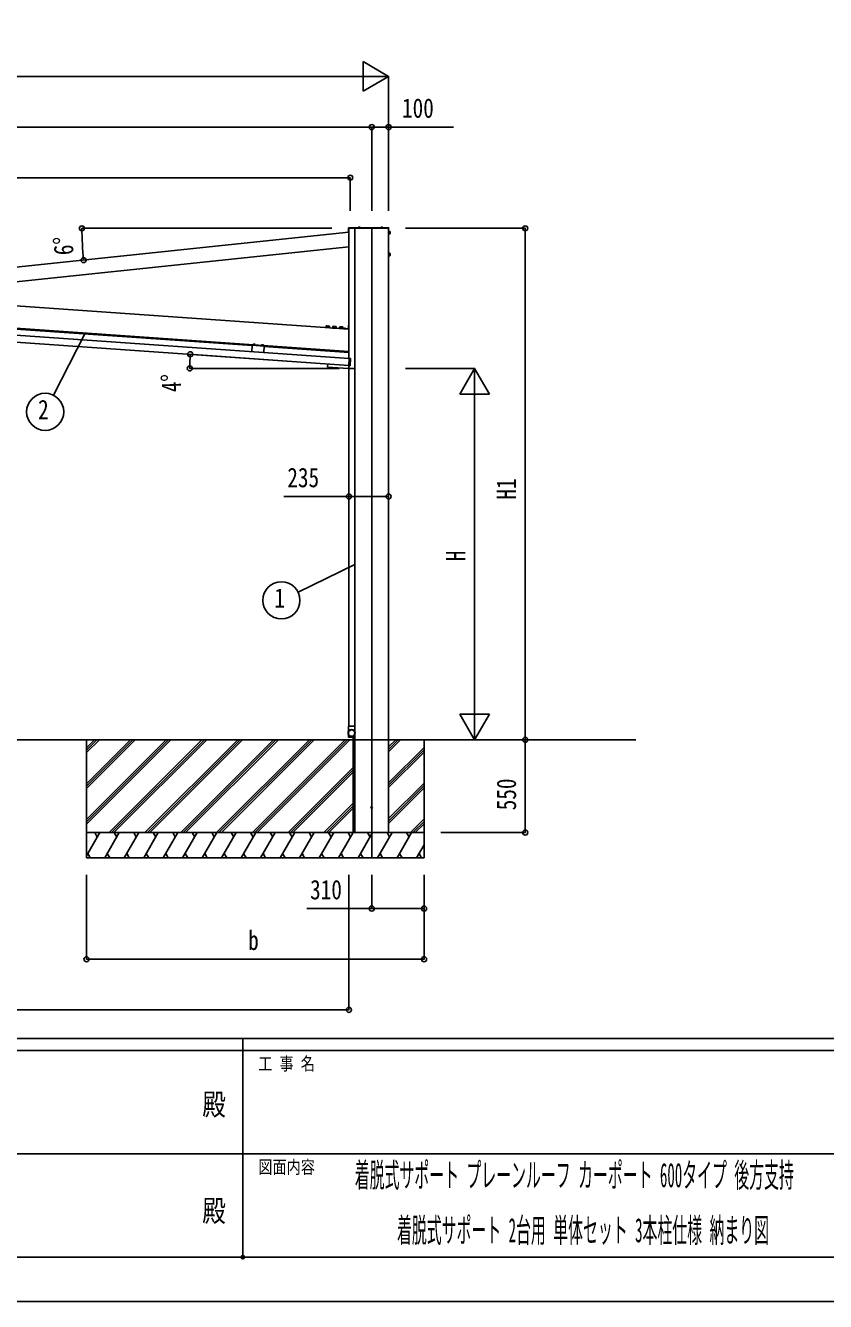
# Model space of a CAD drawing. Units: millimetres, scale not verified. Extents: x -14718 to 14718, y -10395 to 10395.
# Drawn here: x -1305 to 3435, y -10395 to -2836 of the extents above; entities that cross this region are included whole.
import ezdxf
from ezdxf.enums import TextEntityAlignment as Align

# ---------------------------------------------------------------- set-up
doc = ezdxf.new("R2010")
doc.units = ezdxf.units.MM
doc.header["$LTSCALE"] = 40
doc.header["$PDMODE"] = 32
doc.header["$PDSIZE"] = 20
for name, color, linetype in [('0-2_USER1', 3, 'Continuous'), ('0-4_YKK_12', 2, 'Continuous'), ('0-5_YKK_13', 4, 'Continuous'), ('0-6_YKK_A1', 4, 'Continuous'), ('0-7_YKK_D', 6, 'Continuous'), ('0-8_YKK_ZWAK', 7, 'Continuous')]:
    doc.layers.add(name, color=color, linetype=linetype)
doc.styles.add('ＭＳ ゴシック', font='')
doc.styles.get('ＭＳ ゴシック').set_extended_font_data('MS Gothic')

msp = doc.modelspace()

# ---------------------------------------------------------------- linework, layer by layer
at = {"layer": '0-4_YKK_12'}
msp.add_line((746.57, -4037.5), (746.57, -7767.5), dxfattribs=at)
at = {"layer": '0-5_YKK_13'}
for p, q in [((608.57, -4037), (608.57, -4060.5)), ((611.07, -4060.5), (608.57, -4060.5)), ((848.57, -4034.5), (611.07, -4034.5)), ((611.07, -4037), (611.07, -4060.5)), ((848.57, -4037), (611.07, -4037)), ((611.07, -4037.5), (848.57, -4037.5)), ((665.67, -4033.95), (665.67, -4033.76)), ((676.92, -4034.5), (666.21, -4034.5)), ((666.88, -4033.93), (666.79, -4034.17)), ((675.51, -4033.4), (667.63, -4033.4)), ((669.2, -4031.17), (670.42, -4033.63)), ((671.57, -4034.24), (670.42, -4033.63)), ((671.57, -4034.24), (672.71, -4033.63)), ((673.94, -4031.17), (672.71, -4033.63)), ((676.26, -4033.93), (676.35, -4034.17)), ((676.82, -4034.5), (676.47, -4034.5)), ((677.47, -4033.95), (677.47, -4033.76)), ((800.67, -4033.95), (800.67, -4033.76)), ((811.92, -4034.5), (801.21, -4034.5)), ((801.88, -4033.93), (801.79, -4034.17)), ((810.51, -4033.4), (802.63, -4033.4)), ((804.2, -4031.17), (805.42, -4033.63)), ((806.57, -4034.24), (805.42, -4033.63)), ((806.57, -4034.24), (807.71, -4033.63)), ((808.94, -4031.17), (807.71, -4033.63)), ((811.26, -4033.93), (811.35, -4034.17)), ((811.82, -4034.5), (811.47, -4034.5)), ((812.47, -4033.95), (812.47, -4033.76)), ((848.17, -4055.95), (849.77, -4055.95)), ((849.77, -4070.05), (848.17, -4070.05)), ((848.57, -4034.5), (848.57, -4037.5)), ((849.77, -4055.49), (854.69, -4055.49)), ((849.77, -4055.49), (849.77, -4070.51)), ((849.77, -4059.25), (854.69, -4059.25)), ((849.77, -4066.75), (854.69, -4066.75)), ((849.77, -4070.51), (854.69, -4070.51)), ((855.27, -4056.5), (854.69, -4055.49)), ((855.27, -4069.5), (854.69, -4070.51)), ((855.27, -4056.5), (855.27, -4069.5)), ((848.17, -4185.95), (849.77, -4185.95)), ((849.77, -4200.05), (848.17, -4200.05)), ((849.77, -4185.49), (854.69, -4185.49)), ((849.77, -4185.49), (849.77, -4200.51)), ((849.77, -4189.25), (854.69, -4189.25)), ((849.77, -4196.75), (854.69, -4196.75)), ((849.77, -4200.51), (854.69, -4200.51)), ((855.27, -4186.5), (854.69, -4185.49)), ((855.27, -4199.5), (854.69, -4200.51)), ((855.27, -4186.5), (855.27, -4199.5)), ((476.55, -4622.13), (476.99, -4615.9)), ((476.55, -4622.13), (496.13, -4623.5)), ((478.35, -4615.24), (476.99, -4615.9)), ((477.64, -4624.01), (477.76, -4622.21)), ((478.35, -4615.24), (495.31, -4616.42)), ((481.45, -4622.47), (481.88, -4616.25)), ((491.24, -4623.16), (491.67, -4616.93)), ((494.92, -4623.41), (494.8, -4625.21)), ((495.31, -4616.42), (496.57, -4617.27)), ((496.13, -4623.5), (496.57, -4617.27)), ((516.45, -4624.92), (516.89, -4618.69)), ((516.45, -4624.92), (536.04, -4626.29)), ((518.25, -4618.03), (516.89, -4618.69)), ((517.54, -4626.8), (517.67, -4625)), ((518.25, -4618.03), (535.21, -4619.21)), ((521.35, -4625.26), (521.79, -4619.04)), ((531.14, -4625.95), (531.58, -4619.72)), ((534.82, -4626.2), (534.7, -4628)), ((535.21, -4619.21), (536.47, -4620.06)), ((536.04, -4626.29), (536.47, -4620.06)), ((556.36, -4627.71), (556.79, -4621.48)), ((556.36, -4627.71), (575.94, -4629.08)), ((558.16, -4620.82), (556.79, -4621.48)), ((557.44, -4629.59), (557.57, -4627.8)), ((558.16, -4620.82), (575.12, -4622)), ((561.25, -4628.05), (561.69, -4621.83)), ((571.04, -4628.74), (571.48, -4622.51)), ((574.73, -4628.99), (574.6, -4630.79)), ((575.12, -4622), (576.37, -4622.85)), ((575.94, -4629.08), (576.37, -4622.85)), ((608.83, -4634.45), (580.9, -4632.5)), ((583.82, -4630.19), (583.78, -4630.7)), ((583.78, -4630.7), (591.26, -4631.22)), ((585.62, -4628.81), (586.39, -4630.72)), ((586.39, -4630.72), (586.67, -4630.9)), ((588.67, -4630.88), (588.38, -4631.02)), ((589.71, -4629.1), (588.67, -4630.88)), ((610.97, -4632.46), (610.97, -4614.46)), ((610.97, -4632.46), (610.97, -4614.46)), ((43.69, -4723.73), (43.44, -4727.27)), ((43.44, -4727.27), (54.96, -4728.08)), ((43.5, -4727.58), (43.52, -4727.28)), ((44.5, -4723.34), (43.69, -4723.73)), ((44.5, -4723.34), (54.47, -4724.04)), ((46.57, -4723.93), (46.32, -4727.48)), ((52.33, -4724.33), (52.08, -4727.88)), ((54.47, -4724.04), (55.21, -4724.53)), ((54.89, -4728.07), (54.87, -4728.37)), ((55.21, -4724.53), (54.96, -4728.08)), ((93.57, -4727.22), (93.32, -4730.76)), ((93.32, -4730.76), (104.84, -4731.57)), ((93.38, -4731.07), (93.4, -4730.77)), ((94.37, -4726.83), (93.57, -4727.22)), ((94.37, -4726.83), (104.35, -4727.52)), ((96.45, -4727.42), (96.2, -4730.96)), ((102.21, -4727.82), (101.96, -4731.37)), ((104.35, -4727.52), (105.09, -4728.02)), ((104.77, -4731.56), (104.75, -4731.86)), ((105.09, -4728.02), (104.84, -4731.57)), ((610.29, -4850.82), (613.27, -4808.14)), ((614.83, -4808.25), (613.27, -4808.14)), ((615.07, -4808.16), (620.96, -4808.57)), ((621.42, -4809.1), (618.49, -4851)), ((485.88, -4840.71), (484.59, -4859.17)), ((609.72, -4868.92), (485.52, -4860.24)), ((610.29, -4850.82), (611.85, -4850.93)), ((611.97, -4851.03), (610.78, -4867.99)), ((611.48, -4850.9), (611.48, -4850.9)), ((617.96, -4851.47), (612.07, -4851.05)), ((609.42, -6987.8), (609.16, -7016.64)), ((645.42, -6987.5), (609.72, -6987.5)), ((645.97, -7016.64), (645.72, -6987.8)), ((609.16, -7038.35), (609.28, -7052.2)), ((645.55, -7052.5), (609.58, -7052.5)), ((645.85, -7052.2), (645.97, -7038.35))]:
    msp.add_line(p, q, dxfattribs=at)
for points in [[(846.57, -4071.5), (846.57, -4054.5), (848.17, -4054.5), (848.17, -4071.5)], [(846.57, -4201.5), (846.57, -4184.5), (848.17, -4184.5), (848.17, -4201.5)], [(497.08, -4626.97), (475.13, -4625.44), (475.24, -4623.84), (497.19, -4625.38)], [(536.98, -4629.76), (515.04, -4628.23), (515.15, -4626.63), (537.09, -4628.17)], [(576.88, -4632.55), (554.94, -4631.02), (555.05, -4629.42), (577, -4630.96)]]:
    msp.add_lwpolyline(points, close=True, dxfattribs=at)
for points in [[(580.9, -4632.5), (580.87, -4632.83), (611.57, -4634.98), (611.57, -4614.46), (610.97, -4614.46)], [(608.83, -4634.45), (580.9, -4632.5), (581.04, -4630.5), (608.97, -4632.46)], [(583.82, -4630.19), (591.3, -4630.71), (591.26, -4631.22)], [(610.97, -4614.46), (608.97, -4614.46), (608.97, -4632.46)], [(46.44, -4723.47), (47.42, -4725.9), (49.25, -4727.04)], [(52.53, -4723.9), (51.21, -4726.17), (49.25, -4727.04)], [(96.32, -4726.96), (97.3, -4729.39), (99.13, -4730.53)], [(102.4, -4727.38), (101.09, -4729.66), (99.13, -4730.53)]]:
    msp.add_lwpolyline(points, dxfattribs=at)
for radius in [21.37, 21, 19.35]:
    msp.add_circle((627.57, -7027.5), radius, dxfattribs=at)
for centre, radius, start, end in [((611.07, -4037), 2.5, 90, 180), ((666.22, -4033.76), 0.55, 138.43917, 180), ((666.21, -4033.95), 0.545, 180, 270), ((671.57, -4038.5), 7.7, 41.56083, 138.43917), ((666.32, -4034), 0.5, 270, 340), ((667.63, -4034.2), 0.8, 90, 160), ((675.51, -4034.2), 0.8, 20, 90), ((676.82, -4034), 0.5, 200, 270), ((676.92, -4033.95), 0.545, 270, 0), ((676.92, -4033.76), 0.55, 0, 41.56083), ((801.22, -4033.76), 0.55, 138.43917, 180), ((801.21, -4033.95), 0.545, 180, 270), ((806.57, -4038.5), 7.7, 41.56083, 138.43917), ((801.32, -4034), 0.5, 270, 340), ((802.63, -4034.2), 0.8, 90, 160), ((810.51, -4034.2), 0.8, 20, 90), ((811.82, -4034), 0.5, 200, 270), ((811.92, -4033.95), 0.545, 270, 0), ((811.92, -4033.76), 0.55, 0, 41.56083), ((851.95, -4057.37), 3.32, 325.61575, 34.38425), ((842.85, -4063), 12.42, 342.41205, 17.58795), ((851.95, -4068.63), 3.32, 325.61575, 34.38425), ((851.95, -4187.37), 3.32, 325.61575, 34.38425), ((842.85, -4193), 12.42, 342.41205, 17.58795), ((851.95, -4198.63), 3.32, 325.61575, 34.38425), ((479.19, -4619.65), 4.34, 51.61575, 120.38425), ((485.7, -4632.03), 16.24, 68.41205, 103.58795), ((493.87, -4620.68), 4.34, 51.61575, 120.38425), ((519.09, -4622.44), 4.34, 51.61575, 120.38425), ((525.6, -4634.82), 16.24, 68.41205, 103.58795), ((533.77, -4623.47), 4.34, 51.61575, 120.38425), ((558.99, -4625.23), 4.34, 51.61575, 120.38425), ((565.5, -4637.61), 16.24, 68.41205, 103.58795), ((573.68, -4626.26), 4.34, 51.61575, 120.38425), ((587.38, -4632.98), 4.53, 30.06671, 141.93329), ((608.97, -4632.46), 2, 266, 0), ((608.97, -4632.46), 2, 266, 0), ((44.99, -4725.93), 2.56, 51.61708, 120.38292), ((48.82, -4733.22), 9.55, 68.41276, 103.58724), ((53.62, -4726.54), 2.56, 51.61708, 120.38292), ((94.86, -4729.42), 2.56, 51.61708, 120.38292), ((98.69, -4736.7), 9.55, 68.41276, 103.58724), ((103.5, -4730.03), 2.56, 51.61708, 120.38292), ((485.59, -4859.24), 1, 176, 266), ((609.79, -4867.92), 1, 266, 356), ((609.72, -6987.8), 0.3, 90, 179.5), ((645.42, -6987.8), 0.3, 0.5, 90), ((609.58, -7052.2), 0.3, 180.5, 270), ((645.55, -7052.2), 0.3, 270, 359.5)]:
    msp.add_arc(centre, radius, start, end, dxfattribs=at)
for centre, major_axis, ratio, start_param, end_param in [((615.05, -4808.46), (-0.021, -0.3), 0.998135, 3.1415927, 4.0284596), ((620.92, -4809.07), (0.379, 0.329), 0.99628, 5.4996506, 7.06672), ((612.1, -4850.75), (-0.021, -0.3), 0.998135, 5.3963184, 6.2831853), ((617.99, -4850.97), (0.329, -0.379), 0.99628, 5.4996506, 7.06672)]:
    msp.add_ellipse(centre, major_axis=major_axis, ratio=ratio, start_param=start_param, end_param=end_param, dxfattribs=at)
at = {"layer": '0-6_YKK_A1'}
for p, q in [((-2656.32, -4404.3), (611.57, -4060.83)), ((611.57, -4809.4), (611.57, -4037.5)), ((646.57, -7017.72), (646.57, -4037.5)), ((846.57, -7067.5), (846.57, -4037.5)), ((613.18, -4809.52), (-4579, -4446.44)), ((611.57, -4767.3), (-4176.74, -4432.47)), ((611.57, -4634.98), (-2226.34, -4436.53)), ((610.38, -4849.42), (-4581.79, -4486.35)), ((38.36, -4732.23), (-1944.92, -4593.55)), ((38.53, -4729.74), (35.78, -4769.14)), ((38.53, -4729.74), (109.36, -4734.69)), ((109.36, -4734.69), (106.61, -4774.09)), ((611.22, -4772.29), (109.19, -4737.18)), ((-309.59, -4785.09), (245.74, -4823.92)), ((611.22, -4772.29), (611.57, -4767.3)), ((511.57, -4867.5), (554.14, -4867.5)), ((611.57, -6987.5), (611.57, -4856.76)), ((611.57, -4867.5), (646.57, -4867.5)), ((2311.57, -7067.5), (-5154.75, -7067.5)), ((-943.43, -7067.5), (-943.43, -7767.5)), ((-457.06, -7067.5), (-943.43, -7553.87)), ((-669.19, -7067.5), (-943.43, -7341.74)), ((-881.33, -7067.5), (-943.43, -7129.6)), ((-471.2, -7067.5), (-943.43, -7539.73)), ((-442.92, -7067.5), (-943.43, -7568.01)), ((-683.34, -7067.5), (-943.43, -7327.59)), ((-655.05, -7067.5), (-943.43, -7355.88)), ((-895.47, -7067.5), (-943.43, -7115.46)), ((-867.18, -7067.5), (-943.43, -7143.75)), ((-259.07, -7067.5), (-809.07, -7617.5)), ((-244.93, -7067.5), (-794.93, -7617.5)), ((-230.79, -7067.5), (-780.79, -7617.5)), ((-46.94, -7067.5), (-596.94, -7617.5)), ((-32.8, -7067.5), (-582.8, -7617.5)), ((-18.66, -7067.5), (-568.66, -7617.5)), ((165.19, -7067.5), (-384.81, -7617.5)), ((179.33, -7067.5), (-370.67, -7617.5)), ((193.48, -7067.5), (-356.52, -7617.5)), ((377.32, -7067.5), (-172.68, -7617.5)), ((391.47, -7067.5), (-158.53, -7617.5)), ((405.61, -7067.5), (-144.39, -7617.5)), ((589.46, -7067.5), (39.46, -7617.5)), ((603.6, -7067.5), (53.6, -7617.5)), ((617.74, -7067.5), (67.74, -7617.5)), ((646.57, -7054.5), (637.57, -7054.5)), ((637.57, -7067.5), (637.57, -7054.5)), ((637.57, -7067.5), (637.57, -7617.5)), ((646.57, -7067.5), (646.57, -7037.28)), ((646.57, -7067.5), (646.57, -7617.5)), ((846.57, -7067.5), (846.57, -7617.5)), ((903.41, -7067.5), (846.57, -7124.34)), ((889.27, -7067.5), (846.57, -7110.2)), ((917.55, -7067.5), (846.57, -7138.48)), ((1056.57, -7067.5), (1056.57, -7767.5)), ((1056.57, -7112.33), (846.57, -7322.33)), ((1056.57, -7126.47), (846.57, -7336.47)), ((1056.57, -7140.61), (846.57, -7350.61)), ((637.57, -7231.52), (251.59, -7617.5)), ((637.57, -7245.66), (265.73, -7617.5)), ((637.57, -7259.8), (279.87, -7617.5)), ((1056.57, -7324.46), (846.57, -7534.46)), ((1056.57, -7338.6), (846.57, -7548.6)), ((1056.57, -7352.75), (846.57, -7562.75)), ((637.57, -7443.65), (463.72, -7617.5)), ((637.57, -7457.79), (477.86, -7617.5)), ((637.57, -7471.93), (492, -7617.5)), ((1056.57, -7536.59), (975.66, -7617.5)), ((1056.57, -7550.74), (989.81, -7617.5)), ((-943.43, -7754.43), (-864.37, -7617.5)), ((1056.57, -7617.5), (-943.43, -7617.5)), ((-879.37, -7643.48), (-894.37, -7617.5)), ((-835.5, -7767.5), (-748.9, -7617.5)), ((-763.9, -7643.48), (-778.9, -7617.5)), ((-720.03, -7767.5), (-633.43, -7617.5)), ((-648.43, -7643.48), (-663.43, -7617.5)), ((-604.56, -7767.5), (-517.96, -7617.5)), ((-532.96, -7643.48), (-547.96, -7617.5)), ((-489.09, -7767.5), (-402.49, -7617.5)), ((-417.49, -7643.48), (-432.49, -7617.5)), ((-373.62, -7767.5), (-287.02, -7617.5)), ((-302.02, -7643.48), (-317.02, -7617.5)), ((-258.15, -7767.5), (-171.55, -7617.5)), ((-201.55, -7617.5), (-186.55, -7643.48)), ((-142.68, -7767.5), (-56.08, -7617.5)), ((-86.08, -7617.5), (-71.08, -7643.48)), ((-27.21, -7767.5), (59.39, -7617.5)), ((29.39, -7617.5), (44.39, -7643.48)), ((88.26, -7767.5), (174.86, -7617.5)), ((159.86, -7643.48), (144.86, -7617.5)), ((203.73, -7767.5), (290.33, -7617.5)), ((275.33, -7643.48), (260.33, -7617.5)), ((319.2, -7767.5), (405.8, -7617.5)), ((375.8, -7617.5), (390.8, -7643.48)), ((434.67, -7767.5), (521.27, -7617.5)), ((491.27, -7617.5), (506.27, -7643.48)), ((550.14, -7767.5), (636.74, -7617.5)), ((606.74, -7617.5), (621.74, -7643.48)), ((846.57, -7617.5), (637.57, -7617.5)), ((665.61, -7767.5), (752.21, -7617.5)), ((737.21, -7643.48), (722.21, -7617.5)), ((781.08, -7767.5), (867.68, -7617.5)), ((852.68, -7643.48), (837.68, -7617.5)), ((896.55, -7767.5), (983.15, -7617.5)), ((953.15, -7617.5), (968.15, -7643.48)), ((1056.57, -7564.88), (1003.95, -7617.5)), ((1012.02, -7767.5), (1056.57, -7690.33)), ((1056.57, -7767.5), (-943.43, -7767.5)), ((-935.98, -7741.52), (-920.98, -7767.5)), ((-820.51, -7741.52), (-805.51, -7767.5)), ((-705.03, -7741.52), (-690.04, -7767.5)), ((-589.56, -7741.52), (-574.56, -7767.5)), ((-474.09, -7741.52), (-459.09, -7767.5)), ((-358.62, -7741.52), (-343.62, -7767.5)), ((-243.15, -7741.52), (-228.16, -7767.5)), ((-127.68, -7741.52), (-112.69, -7767.5)), ((-12.21, -7741.52), (2.78, -7767.5)), ((103.26, -7741.52), (118.26, -7767.5)), ((218.73, -7741.52), (233.73, -7767.5)), ((334.2, -7741.52), (349.19, -7767.5)), ((449.67, -7741.52), (464.66, -7767.5)), ((565.14, -7741.52), (580.13, -7767.5)), ((680.61, -7741.52), (695.61, -7767.5)), ((796.08, -7741.52), (811.08, -7767.5)), ((911.55, -7741.52), (926.54, -7767.5)), ((1027.02, -7741.52), (1042.01, -7767.5))]:
    msp.add_line(p, q, dxfattribs=at)
msp.add_lwpolyline([(-2512.7, -4466.63), (-2170.9, -4430.71), (-2170.07, -4438.66), (611.57, -4146.3)], dxfattribs=at)
msp.add_circle((746.57, -7467.5), 4.5, dxfattribs=at)
at = {"layer": '0-7_YKK_D'}
for p, q in [((846.57, -3137.5), (695.01, -3050)), ((695.01, -3050), (695.01, -3225)), ((671.57, -3137.5), (-4413.43, -3137.5)), ((846.57, -3137.5), (543.46, -3137.5)), ((846.57, -3137.5), (695.01, -3225)), ((846.57, -3934.5), (846.57, -3136.5)), ((746.57, -3437.5), (-4588.43, -3437.5)), ((746.57, -3934.5), (746.57, -3436.5)), ((746.57, -3934.5), (746.57, -3436.5)), ((846.57, -3934.5), (846.57, -3436.5)), ((619.82, -3737.5), (-4588.43, -3737.5)), ((619.82, -3934.5), (619.82, -3736.5)), ((510.57, -4037.5), (-971.19, -4037.5)), ((946.57, -4037.5), (1657.57, -4037.5)), ((1656.57, -7067.5), (1656.57, -4037.5)), ((-953.28, -4662.89), (-1138.26, -5026.58)), ((510.57, -4867.5), (-332.32, -4867.5)), ((946.57, -4867.5), (1357.57, -4867.5)), ((1356.57, -4867.5), (1269.07, -5019.05)), ((1356.57, -4867.5), (1444.07, -5019.05)), ((1356.57, -4867.5), (1356.57, -5170.61)), ((1269.07, -5019.05), (1444.07, -5019.05)), ((1356.57, -5042.5), (1356.57, -6892.5)), ((646.57, -6029.07), (310.42, -6193.16)), ((1356.57, -7067.5), (1356.57, -6764.39)), ((1356.57, -7067.5), (1269.07, -6915.95)), ((1444.07, -6915.95), (1269.07, -6915.95)), ((1356.57, -7067.5), (1444.07, -6915.95)), ((1656.57, -7617.5), (1656.57, -7067.5)), ((1156.57, -7617.5), (1657.57, -7617.5)), ((-943.43, -7867.5), (-943.43, -8368.5)), ((611.57, -7867.5), (611.57, -8668.5)), ((746.57, -7867.5), (746.57, -8068.5)), ((1056.57, -7867.5), (1056.57, -8068.5)), ((1056.57, -7867.5), (1056.57, -8368.5)), ((1056.57, -8367.5), (-943.43, -8367.5)), ((611.57, -8667.5), (-4669.1, -8667.5))]:
    msp.add_line(p, q, dxfattribs=at)
for points in [[(746.57, -3437.5), (846.57, -3437.5), (1231.67, -3437.5)], [(846.57, -5626), (611.57, -5626), (226.47, -5626)], [(1056.57, -8067.5), (746.57, -8067.5), (361.47, -8067.5)]]:
    msp.add_lwpolyline(points, dxfattribs=at)
for centre, radius in [((746.57, -3437.5), 14.88), ((746.57, -3437.5), 14.88), ((846.57, -3437.5), 14.88), ((619.82, -3737.5), 14.88), ((-970.19, -4037.5), 14.88), ((1656.57, -4037.5), 14.88), ((-960.31, -4226.04), 14.88), ((-328.4, -4783.77), 14.88), ((-331.32, -4867.5), 14.88), ((-1188.13, -5124.63), 110), ((611.57, -5626), 14.88), ((846.57, -5626), 14.88), ((211.57, -6241.41), 110), ((1656.57, -7067.5), 14.88), ((1656.57, -7067.5), 14.88), ((1656.57, -7617.5), 14.88), ((746.57, -8067.5), 14.88), ((1056.57, -8067.5), 14.88), ((-943.43, -8367.5), 14.88), ((1056.57, -8367.5), 14.88), ((611.57, -8667.5), 14.88)]:
    msp.add_circle(centre, radius, dxfattribs=at)
for centre, radius, start, end in [((833.57, -4037.5), 1803.76, 180, 186), ((868.95, -4867.5), 1200.27, 176, 180)]:
    msp.add_arc(centre, radius, start, end, dxfattribs=at)
at = {"layer": '0-8_YKK_ZWAK'}
for p, q in [((13632.57, -8837.5), (-13667.43, -8837.5)), ((-17.43, -8837.5), (-17.43, -10132.5)), ((-17.43, -8907.5), (-4567.43, -8907.5)), ((4532.57, -8907.5), (-17.43, -8907.5)), ((-4541.18, -9520), (-17.43, -9520)), ((-17.43, -9520), (4532.57, -9520)), ((-4567.43, -10132.5), (-17.43, -10132.5)), ((-17.43, -10132.5), (4532.57, -10132.5))]:
    msp.add_line(p, q, dxfattribs=at)
msp.add_lwpolyline([(-14717.5, -10395), (14717.5, -10395), (14717.5, 10395), (-14717.5, 10395)], close=True, dxfattribs=at)
msp.add_point((-17.43, -10132.5), dxfattribs=at)

# ---------------------------------------------------------------- texts
at = {"layer": '0-2_USER1', "style": 'ＭＳ ゴシック', "width": 0.45}
for s, p in [('着脱式サポート プレーンルーフ カーポート 600タイプ 後方支持', (646.45, -9760.92)), ('着脱式サポート 2台用 単体セット 3本柱仕様 納まり図', (896.35, -10087.58))]:
    msp.add_text(s, height=143.7, dxfattribs=at).set_placement(p, align=Align.BOTTOM_LEFT)
at = {"layer": '0-7_YKK_D', "style": 'ＭＳ ゴシック', "width": 0.8}
for s, p in [('100', (926.07, -3417.5)), ('2', (-1230.13, -5203.38)), ('235', (246.47, -5606)), ('1', (169.57, -6320.16)), ('310', (381.47, -8047.5)), ('b', (14.57, -8347.5))]:
    msp.add_text(s, height=115.5, dxfattribs=at).set_placement(p, align=Align.BOTTOM_LEFT)
for s, rotation, p in [('6°', 92, (-985.85, -4193.49)), ('4°', 92.13, (-347.04, -5005.19)), ('H1', 90, (1636.57, -5644.9)), ('H', 90, (1336.57, -6009.5)), ('550', 90, (1636.57, -7485.3))]:
    msp.add_text(s, height=115.5, rotation=rotation, dxfattribs=at).set_placement(p, align=Align.BOTTOM_LEFT)
at = {"layer": '0-8_YKK_ZWAK', "style": 'ＭＳ ゴシック', "width": 0.8}
for s, height, p in [('工 事 名', 76.98, (74.44, -9047.5)), ('殿', 128.3, (-257.83, -9330.42)), ('図面内容', 76.98, (74.44, -9660)), ('殿', 128.3, (-257.83, -9960.42))]:
    msp.add_text(s, height=height, dxfattribs=at).set_placement(p, align=Align.BOTTOM_LEFT)

doc.saveas('drawing.dxf')
